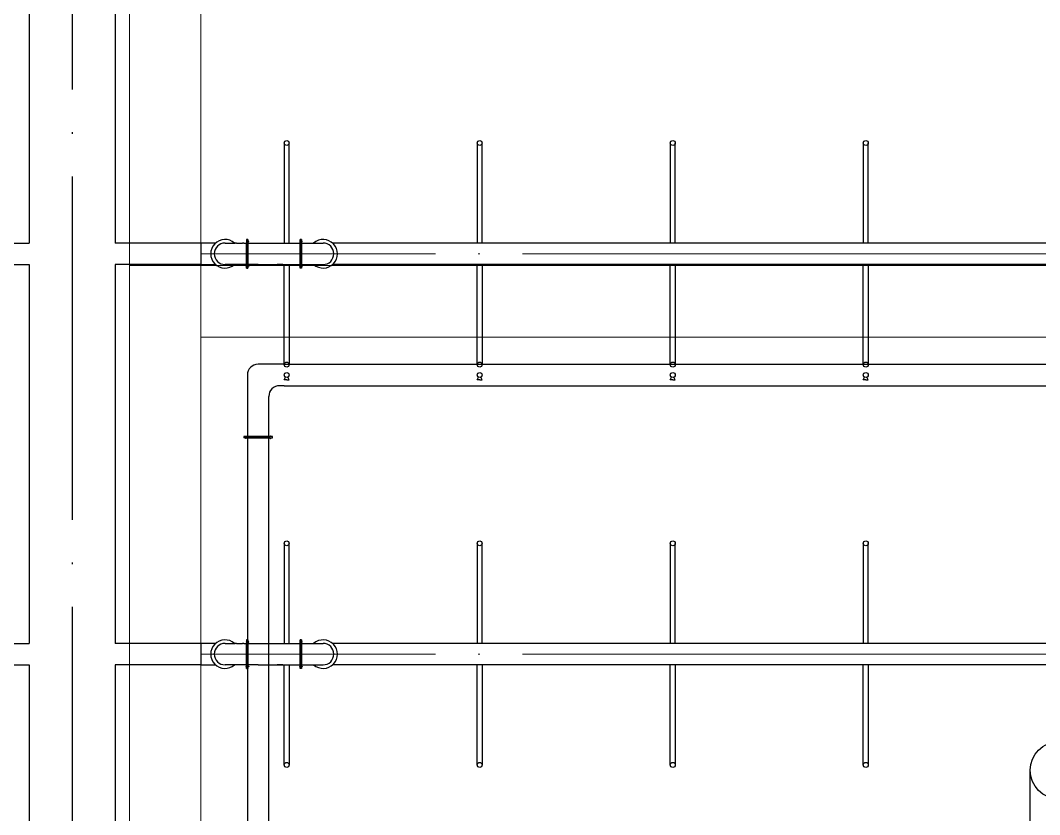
# Model space of a CAD drawing. Header units: millimetres. Extents: x 279 to 2876, y -494 to 1800.
# Drawn here: x 2728.3 to 2799.6, y 869.9 to 925.5 of the extents above; entities that cross this region are included whole.
import ezdxf

# ---------------------------------------------------------------- set-up
doc = ezdxf.new("R2010")
doc.units = ezdxf.units.MM
doc.linetypes.add('ACAD_ISO04W100', pattern=[30, 24, -3, 0, -3])
doc.layers.add('图层1', color=1, linetype='Continuous', lineweight=25, plot=False)
doc.layers.add('图层2', color=5, linetype='Continuous', lineweight=25, plot=False)

msp = doc.modelspace()

# ---------------------------------------------------------------- linework, layer by layer
at = {"linetype": 'ACAD_ISO04W100'}
msp.add_line((2731.89466, 1095.16504), (2731.89466, 822.16504), dxfattribs=at)
msp.add_line((2731.89466, 1095.16504), (2731.89466, 822.16504), dxfattribs=at)
at = {"lineweight": 0}
for p, q in [((2735.8947, 845.16504), (2735.8947, 1095.16504)), ((2735.8947, 845.16504), (2735.8947, 1095.16504)), ((2740.8947, 840.16504), (2740.8947, 1080.16504)), ((2735.8947, 908.34074), (2735.8947, 903.34074)), ((2735.8947, 856.70646), (2735.8947, 908.34074)), ((2735.8947, 908.34074), (2865.8947, 908.34074)), ((2860.8947, 903.34074), (2740.8947, 903.34074)), ((2740.8947, 903.34074), (2740.8947, 856.70646))]:
    msp.add_line(p, q, dxfattribs=at)
at = {"linetype": 'ACAD_ISO04W100', "lineweight": 0}
for p, q in [((2787.3947, 909.16504), (2740.8947, 909.16504)), ((2787.3947, 909.16504), (2860.8947, 909.16504)), ((2787.3947, 881.16504), (2740.8947, 881.16504)), ((2787.3947, 881.16504), (2860.8947, 881.16504))]:
    msp.add_line(p, q, dxfattribs=at)
msp.add_line((2798.8947, 867.34074), (2798.8947, 873.04074))
msp.add_circle((2800.8947, 873.04074), 2)
at = {"layer": '图层1'}
for p, q in [((2740.8947, 909.91504), (2740.8947, 908.41504)), ((2741.8947, 909.91504), (2740.8947, 909.91504)), ((2741.92309, 909.91504), (2741.8947, 909.91504)), ((2742.58453, 909.91504), (2743.2947, 909.91504)), ((2743.3947, 909.91504), (2743.2947, 909.91504)), ((2743.3947, 909.91504), (2743.7947, 909.91504)), ((2743.8947, 909.91504), (2743.7947, 909.91504)), ((2743.8947, 909.91504), (2744.4947, 909.91504)), ((2744.08959, 910.03504), (2744.06959, 910.03504)), ((2744.06959, 910.03504), (2744.06959, 910.01504)), ((2744.06959, 910.01504), (2744.08959, 910.01504)), ((2744.18959, 910.16504), (2744.08959, 910.16504)), ((2744.08959, 910.16504), (2744.08959, 909.91504)), ((2744.08959, 910.16504), (2744.08959, 908.16364)), ((2744.18959, 910.16504), (2744.08959, 910.16504)), ((2744.08959, 908.41504), (2744.08959, 909.91504)), ((2744.18959, 909.91504), (2744.18959, 910.16504)), ((2744.18959, 910.16504), (2744.18959, 908.16364)), ((2744.20459, 910.03504), (2744.18959, 910.03504)), ((2744.18959, 910.01504), (2744.20459, 910.01504)), ((2744.18959, 910.01504), (2744.18959, 909.91504)), ((2744.18959, 908.16504), (2744.18959, 909.91504)), ((2744.21459, 910.05504), (2744.20459, 910.05504)), ((2744.20459, 910.05504), (2744.20459, 910.03504)), ((2744.20459, 910.01504), (2744.20459, 910.03504)), ((2744.20459, 909.99504), (2744.20459, 910.01504)), ((2744.21459, 909.99504), (2744.20459, 909.99504)), ((2744.21459, 910.03504), (2744.21459, 910.05504)), ((2744.23959, 910.03504), (2744.21459, 910.03504)), ((2744.21459, 910.03504), (2744.21459, 910.01504)), ((2744.21459, 910.01504), (2744.23959, 910.01504)), ((2744.21459, 910.01504), (2744.21459, 909.99504)), ((2744.23959, 910.01504), (2744.23959, 910.03504)), ((2744.4947, 909.91504), (2744.8947, 909.91504)), ((2744.8947, 909.91504), (2749.44194, 909.91504)), ((2747.83504, 910.03504), (2747.81504, 910.03504)), ((2747.81504, 910.03504), (2747.81504, 910.01504)), ((2747.81504, 910.01504), (2747.83504, 910.01504)), ((2747.83504, 910.01504), (2747.83504, 910.16504)), ((2747.83504, 910.16504), (2747.93504, 910.16504)), ((2747.83504, 910.16504), (2747.83504, 908.16364)), ((2747.93504, 910.16504), (2747.83504, 910.16504)), ((2747.83504, 909.91504), (2747.83504, 910.01504)), ((2747.83504, 908.16504), (2747.83504, 909.91504)), ((2747.93504, 910.16504), (2747.93504, 908.45633)), ((2747.93504, 910.16504), (2747.93504, 908.16364)), ((2747.95004, 910.03504), (2747.93504, 910.03504)), ((2747.93504, 910.01504), (2747.95004, 910.01504)), ((2747.93504, 910.01504), (2747.93504, 909.91504)), ((2747.96004, 910.05504), (2747.95004, 910.05504)), ((2747.95004, 910.05504), (2747.95004, 910.03504)), ((2747.95004, 910.01504), (2747.95004, 910.03504)), ((2747.95004, 909.99504), (2747.95004, 910.01504)), ((2747.96004, 909.99504), (2747.95004, 909.99504)), ((2747.96004, 910.03504), (2747.96004, 910.05504)), ((2747.98504, 910.03504), (2747.96004, 910.03504)), ((2747.96004, 910.03504), (2747.96004, 910.01504)), ((2747.96004, 910.01504), (2747.98504, 910.01504)), ((2747.96004, 910.01504), (2747.96004, 909.99504)), ((2747.98504, 910.01504), (2747.98504, 910.03504)), ((2740.8947, 908.41504), (2741.8947, 908.41504)), ((2741.8947, 908.41504), (2741.92309, 908.41504)), ((2743.2947, 908.41504), (2742.5947, 908.41504)), ((2743.3947, 908.41504), (2743.2947, 908.41504)), ((2743.7947, 908.41504), (2743.3947, 908.41504)), ((2743.8947, 908.41504), (2743.7947, 908.41504)), ((2744.4947, 908.41504), (2743.8947, 908.41504)), ((2744.06959, 908.29364), (2744.06959, 908.31364)), ((2744.06959, 908.31364), (2744.08959, 908.31364)), ((2744.08959, 908.29364), (2744.06959, 908.29364)), ((2744.08959, 908.41504), (2744.08959, 908.16504)), ((2744.08959, 908.16504), (2744.08959, 908.41504)), ((2744.18959, 908.41504), (2744.18959, 908.16504)), ((2744.18959, 908.31364), (2744.20459, 908.31364)), ((2744.20459, 908.29364), (2744.18959, 908.29364)), ((2744.21459, 908.33364), (2744.20459, 908.33364)), ((2744.20459, 908.33364), (2744.20459, 908.31364)), ((2744.20459, 908.31364), (2744.20459, 908.29364)), ((2744.20459, 908.27364), (2744.20459, 908.29364)), ((2744.21459, 908.27364), (2744.20459, 908.27364)), ((2744.21459, 908.31364), (2744.21459, 908.33364)), ((2744.21459, 908.31364), (2744.23959, 908.31364)), ((2744.21459, 908.29364), (2744.21459, 908.31364)), ((2744.23959, 908.29364), (2744.21459, 908.29364)), ((2744.21459, 908.29364), (2744.21459, 908.27364)), ((2744.23959, 908.31364), (2744.23959, 908.29364)), ((2744.8947, 908.41504), (2744.4947, 908.41504)), ((2744.8947, 908.41504), (2749.44194, 908.41504)), ((2747.81504, 908.29364), (2747.81504, 908.31364)), ((2747.81504, 908.31364), (2747.83504, 908.31364)), ((2747.83504, 908.29364), (2747.81504, 908.29364)), ((2747.93504, 908.45633), (2747.93504, 908.41504)), ((2747.93504, 908.41504), (2747.93504, 908.16504)), ((2747.93504, 908.31364), (2747.95004, 908.31364)), ((2747.95004, 908.29364), (2747.93504, 908.29364)), ((2747.96004, 908.33364), (2747.95004, 908.33364)), ((2747.95004, 908.33364), (2747.95004, 908.31364)), ((2747.95004, 908.31364), (2747.95004, 908.29364)), ((2747.95004, 908.27364), (2747.95004, 908.29364)), ((2747.96004, 908.27364), (2747.95004, 908.27364)), ((2747.96004, 908.31364), (2747.96004, 908.33364)), ((2747.96004, 908.31364), (2747.98504, 908.31364)), ((2747.96004, 908.29364), (2747.96004, 908.31364)), ((2747.98504, 908.29364), (2747.96004, 908.29364)), ((2747.96004, 908.29364), (2747.96004, 908.27364)), ((2747.98504, 908.31364), (2747.98504, 908.29364)), ((2744.08959, 908.16504), (2744.18959, 908.16504)), ((2744.18959, 908.16504), (2744.08959, 908.16504)), ((2744.18959, 908.16364), (2744.08959, 908.16364)), ((2747.93504, 908.16504), (2747.83504, 908.16504)), ((2747.93504, 908.16364), (2747.83504, 908.16364)), ((2744.0447, 896.3894), (2743.8947, 896.3894)), ((2743.8947, 896.3894), (2743.8947, 896.2894)), ((2744.0447, 896.2894), (2743.8947, 896.2894)), ((2744.0047, 896.2644), (2744.0047, 896.2744)), ((2744.0047, 896.2744), (2744.0247, 896.2744)), ((2744.0247, 896.2644), (2744.0047, 896.2644)), ((2744.0247, 896.3894), (2744.0247, 896.4094)), ((2744.0247, 896.4094), (2744.0447, 896.4094)), ((2744.0247, 896.2744), (2744.0247, 896.2894)), ((2744.0447, 896.2744), (2744.0247, 896.2744)), ((2744.0247, 896.2394), (2744.0247, 896.2644)), ((2744.0247, 896.2644), (2744.0447, 896.2644)), ((2744.0447, 896.2394), (2744.0247, 896.2394)), ((2744.0447, 896.4094), (2744.0447, 896.3894)), ((2744.0447, 896.3894), (2744.1447, 896.3894)), ((2744.0447, 896.3894), (2745.7447, 896.3894)), ((2744.1447, 896.2894), (2744.0447, 896.2894)), ((2745.7447, 896.2894), (2744.0447, 896.2894)), ((2744.0447, 896.2894), (2744.0447, 896.2744)), ((2744.0447, 896.2894), (2744.1447, 896.2894)), ((2744.0647, 896.2744), (2744.0447, 896.2744)), ((2744.0447, 896.2644), (2744.0447, 896.2394)), ((2744.0447, 896.2644), (2744.0647, 896.2644)), ((2744.0647, 896.2644), (2744.0647, 896.2744)), ((2744.1447, 896.3894), (2745.7447, 896.3894)), ((2745.6447, 896.2894), (2744.1447, 896.2894)), ((2744.1447, 896.2894), (2745.6447, 896.2894)), ((2745.6447, 896.2894), (2745.7447, 896.2894)), ((2745.7247, 896.2644), (2745.7247, 896.2744)), ((2745.7247, 896.2744), (2745.7447, 896.2744)), ((2745.7447, 896.2644), (2745.7247, 896.2644)), ((2745.7647, 896.4094), (2745.7447, 896.4094)), ((2745.7447, 896.4094), (2745.7447, 896.3894)), ((2745.8947, 896.3894), (2745.7447, 896.3894)), ((2745.7447, 896.2894), (2745.8947, 896.2894)), ((2745.7447, 896.2894), (2745.7447, 896.2744)), ((2745.7447, 896.2744), (2745.7647, 896.2744)), ((2745.7447, 896.2644), (2745.7447, 896.2394)), ((2745.7647, 896.2644), (2745.7447, 896.2644)), ((2745.7447, 896.2394), (2745.7647, 896.2394)), ((2745.7647, 896.3894), (2745.7647, 896.4094)), ((2745.7647, 896.2744), (2745.7647, 896.2894)), ((2745.7847, 896.2744), (2745.7647, 896.2744)), ((2745.7647, 896.2394), (2745.7647, 896.2644)), ((2745.7647, 896.2644), (2745.7847, 896.2644)), ((2745.7847, 896.2644), (2745.7847, 896.2744)), ((2745.8947, 896.2894), (2745.8947, 896.3894)), ((2740.8947, 881.91504), (2740.8947, 880.41504)), ((2741.8947, 881.91504), (2740.8947, 881.91504)), ((2741.92309, 881.91504), (2741.8947, 881.91504)), ((2742.58453, 881.91504), (2743.2947, 881.91504)), ((2743.3947, 881.91504), (2743.2947, 881.91504)), ((2743.3947, 881.91504), (2743.7947, 881.91504)), ((2743.8947, 881.91504), (2743.7947, 881.91504)), ((2743.8947, 881.91504), (2744.4947, 881.91504)), ((2744.08959, 882.03504), (2744.06959, 882.03504)), ((2744.06959, 882.03504), (2744.06959, 882.01504)), ((2744.06959, 882.01504), (2744.08959, 882.01504)), ((2744.18959, 882.16504), (2744.08959, 882.16504)), ((2744.08959, 882.16504), (2744.08959, 881.91504)), ((2744.08959, 882.16504), (2744.08959, 880.16364)), ((2744.18959, 882.16504), (2744.08959, 882.16504)), ((2744.08959, 880.41504), (2744.08959, 881.91504)), ((2744.18959, 881.91504), (2744.18959, 882.16504)), ((2744.18959, 882.16504), (2744.18959, 880.16364)), ((2744.20459, 882.03504), (2744.18959, 882.03504)), ((2744.18959, 882.01504), (2744.20459, 882.01504)), ((2744.18959, 882.01504), (2744.18959, 881.91504)), ((2744.18959, 880.16504), (2744.18959, 881.91504)), ((2744.21459, 882.05504), (2744.20459, 882.05504)), ((2744.20459, 882.05504), (2744.20459, 882.03504)), ((2744.20459, 882.01504), (2744.20459, 882.03504)), ((2744.20459, 881.99504), (2744.20459, 882.01504)), ((2744.21459, 881.99504), (2744.20459, 881.99504)), ((2744.21459, 882.03504), (2744.21459, 882.05504)), ((2744.23959, 882.03504), (2744.21459, 882.03504)), ((2744.21459, 882.03504), (2744.21459, 882.01504)), ((2744.21459, 882.01504), (2744.23959, 882.01504)), ((2744.21459, 882.01504), (2744.21459, 881.99504)), ((2744.23959, 882.01504), (2744.23959, 882.03504)), ((2744.4947, 881.91504), (2744.8947, 881.91504)), ((2744.8947, 881.91504), (2749.44194, 881.91504)), ((2747.83504, 882.03504), (2747.81504, 882.03504)), ((2747.81504, 882.03504), (2747.81504, 882.01504)), ((2747.81504, 882.01504), (2747.83504, 882.01504)), ((2747.83504, 882.01504), (2747.83504, 882.16504)), ((2747.83504, 882.16504), (2747.93504, 882.16504)), ((2747.83504, 882.16504), (2747.83504, 880.16364)), ((2747.93504, 882.16504), (2747.83504, 882.16504)), ((2747.83504, 881.91504), (2747.83504, 882.01504)), ((2747.83504, 880.16504), (2747.83504, 881.91504)), ((2747.93504, 882.16504), (2747.93504, 880.45633)), ((2747.93504, 882.16504), (2747.93504, 880.16364)), ((2747.95004, 882.03504), (2747.93504, 882.03504)), ((2747.93504, 882.01504), (2747.95004, 882.01504)), ((2747.93504, 882.01504), (2747.93504, 881.91504)), ((2747.96004, 882.05504), (2747.95004, 882.05504)), ((2747.95004, 882.05504), (2747.95004, 882.03504)), ((2747.95004, 882.01504), (2747.95004, 882.03504)), ((2747.95004, 881.99504), (2747.95004, 882.01504)), ((2747.96004, 881.99504), (2747.95004, 881.99504)), ((2747.96004, 882.03504), (2747.96004, 882.05504)), ((2747.98504, 882.03504), (2747.96004, 882.03504)), ((2747.96004, 882.03504), (2747.96004, 882.01504)), ((2747.96004, 882.01504), (2747.98504, 882.01504)), ((2747.96004, 882.01504), (2747.96004, 881.99504)), ((2747.98504, 882.01504), (2747.98504, 882.03504)), ((2747.93504, 880.45633), (2747.93504, 880.41504)), ((2740.8947, 880.41504), (2741.8947, 880.41504)), ((2741.8947, 880.41504), (2741.92309, 880.41504)), ((2743.2947, 880.41504), (2742.5947, 880.41504)), ((2743.3947, 880.41504), (2743.2947, 880.41504)), ((2743.7947, 880.41504), (2743.3947, 880.41504)), ((2743.8947, 880.41504), (2743.7947, 880.41504)), ((2744.4947, 880.41504), (2743.8947, 880.41504)), ((2744.06959, 880.29364), (2744.06959, 880.31364)), ((2744.06959, 880.31364), (2744.08959, 880.31364)), ((2744.08959, 880.29364), (2744.06959, 880.29364)), ((2744.08959, 880.41504), (2744.08959, 880.16504)), ((2744.08959, 880.16504), (2744.08959, 880.41504)), ((2744.08959, 880.16504), (2744.18959, 880.16504)), ((2744.18959, 880.16504), (2744.08959, 880.16504)), ((2744.18959, 880.16364), (2744.08959, 880.16364)), ((2744.18959, 880.41504), (2744.18959, 880.16504)), ((2744.18959, 880.31364), (2744.20459, 880.31364)), ((2744.20459, 880.29364), (2744.18959, 880.29364)), ((2744.21459, 880.33364), (2744.20459, 880.33364)), ((2744.20459, 880.33364), (2744.20459, 880.31364)), ((2744.20459, 880.31364), (2744.20459, 880.29364)), ((2744.20459, 880.27364), (2744.20459, 880.29364)), ((2744.21459, 880.27364), (2744.20459, 880.27364)), ((2744.21459, 880.31364), (2744.21459, 880.33364)), ((2744.21459, 880.31364), (2744.23959, 880.31364)), ((2744.21459, 880.29364), (2744.21459, 880.31364)), ((2744.23959, 880.29364), (2744.21459, 880.29364)), ((2744.21459, 880.29364), (2744.21459, 880.27364)), ((2744.23959, 880.31364), (2744.23959, 880.29364)), ((2744.8947, 880.41504), (2744.4947, 880.41504)), ((2744.8947, 880.41504), (2749.44194, 880.41504)), ((2747.81504, 880.29364), (2747.81504, 880.31364)), ((2747.81504, 880.31364), (2747.83504, 880.31364)), ((2747.83504, 880.29364), (2747.81504, 880.29364)), ((2747.93504, 880.16504), (2747.83504, 880.16504)), ((2747.93504, 880.16364), (2747.83504, 880.16364)), ((2747.93504, 880.41504), (2747.93504, 880.16504)), ((2747.93504, 880.31364), (2747.95004, 880.31364)), ((2747.95004, 880.29364), (2747.93504, 880.29364)), ((2747.96004, 880.33364), (2747.95004, 880.33364)), ((2747.95004, 880.33364), (2747.95004, 880.31364)), ((2747.95004, 880.31364), (2747.95004, 880.29364)), ((2747.95004, 880.27364), (2747.95004, 880.29364)), ((2747.96004, 880.27364), (2747.95004, 880.27364)), ((2747.96004, 880.31364), (2747.96004, 880.33364)), ((2747.96004, 880.31364), (2747.98504, 880.31364)), ((2747.96004, 880.29364), (2747.96004, 880.31364)), ((2747.98504, 880.29364), (2747.96004, 880.29364)), ((2747.96004, 880.29364), (2747.96004, 880.27364)), ((2747.98504, 880.31364), (2747.98504, 880.29364))]:
    msp.add_line(p, q, dxfattribs=at)
for centre, radius, start, end in [((2742.58453, 909.16504), 1, 48.5903779, 311.4096221), ((2742.58453, 909.16504), 0.75, 90, 270), ((2749.44194, 909.16504), 1, 228.5903779, 131.4096221), ((2749.44194, 909.16504), 0.75, 270, 90), ((2742.58453, 881.16504), 1, 48.5903779, 311.4096221), ((2742.58453, 881.16504), 0.75, 90, 270), ((2749.44194, 881.16504), 1, 228.5903779, 131.4096221), ((2749.44194, 881.16504), 0.75, 270, 90)]:
    msp.add_arc(centre, radius, start, end, dxfattribs=at)
at = {"layer": '图层2'}
for p, q in [((2728.89466, 936.41504), (2728.89466, 909.91504)), ((2728.89466, 936.41504), (2728.89466, 909.91504)), ((2728.89466, 936.41504), (2728.89466, 909.91504)), ((2728.89466, 936.41504), (2728.89466, 909.91504)), ((2734.89466, 936.41504), (2734.89466, 909.91504)), ((2734.89466, 936.41504), (2734.89466, 909.91504)), ((2734.89466, 936.41504), (2734.89466, 909.91504)), ((2734.89466, 936.41504), (2734.89466, 909.91504)), ((2746.7197, 916.91504), (2746.7197, 909.91504)), ((2747.0697, 909.91504), (2747.0697, 916.91504)), ((2760.2197, 916.91504), (2760.2197, 909.91504)), ((2760.2197, 916.91504), (2760.2197, 909.91504)), ((2760.5697, 909.91504), (2760.5697, 916.91504)), ((2760.5697, 909.91504), (2760.5697, 916.91504)), ((2773.7197, 916.91504), (2773.7197, 909.91504)), ((2774.0697, 909.91504), (2774.0697, 916.91504)), ((2787.2197, 916.91504), (2787.2197, 909.91504)), ((2787.5697, 909.91504), (2787.5697, 916.91504)), ((2722.89462, 909.91504), (2728.89466, 909.91504)), ((2740.8947, 909.91504), (2734.89466, 909.91504)), ((2860.0697, 909.91504), (2750.10338, 909.91504)), ((2722.89462, 908.41504), (2728.89466, 908.41504)), ((2728.89466, 908.41504), (2728.89466, 881.91504)), ((2728.89466, 908.41504), (2728.89466, 881.91504)), ((2728.89466, 908.41504), (2728.89466, 881.91504)), ((2728.89466, 908.41504), (2728.89466, 881.91504)), ((2734.89466, 908.41504), (2734.89466, 881.91504)), ((2740.8947, 908.41504), (2734.89466, 908.41504)), ((2734.89466, 908.41504), (2734.89466, 881.91504)), ((2734.89466, 908.41504), (2734.89466, 881.91504)), ((2734.89466, 908.41504), (2734.89466, 881.91504)), ((2746.6197, 908.41504), (2746.2197, 908.41504)), ((2746.7197, 901.41504), (2746.7197, 908.41504)), ((2747.0697, 908.41504), (2747.0697, 901.41504)), ((2860.0697, 908.41504), (2750.10338, 908.41504)), ((2760.2197, 901.41504), (2760.2197, 908.41504)), ((2760.2197, 901.41504), (2760.2197, 908.41504)), ((2760.5697, 908.41504), (2760.5697, 901.41504)), ((2760.5697, 908.41504), (2760.5697, 901.41504)), ((2773.7197, 901.41504), (2773.7197, 908.41504)), ((2774.0697, 908.41504), (2774.0697, 901.41504)), ((2787.2197, 901.41504), (2787.2197, 908.41504)), ((2787.5697, 908.41504), (2787.5697, 901.41504)), ((2745.6447, 901.44074), (2744.8947, 901.44074)), ((2746.7197, 901.44074), (2745.6447, 901.44074)), ((2746.7197, 901.44074), (2860.0697, 901.44074)), ((2744.1447, 900.69074), (2744.1447, 896.3894)), ((2746.7197, 900.34074), (2746.81644, 900.53422)), ((2747.0697, 900.34074), (2746.97296, 900.53422)), ((2760.2197, 900.34074), (2760.31644, 900.53422)), ((2760.5697, 900.34074), (2760.47296, 900.53422)), ((2773.7197, 900.34074), (2773.81644, 900.53422)), ((2774.0697, 900.34074), (2773.97296, 900.53422)), ((2787.2197, 900.34074), (2787.31644, 900.53422)), ((2787.5697, 900.34074), (2787.47296, 900.53422)), ((2746.7197, 899.94074), (2746.3947, 899.94074)), ((2746.8947, 900.34074), (2746.7197, 900.34074)), ((2746.7197, 899.94074), (2860.0697, 899.94074)), ((2746.8947, 900.34074), (2747.0697, 900.34074)), ((2760.3947, 900.34074), (2760.2197, 900.34074)), ((2760.3947, 900.34074), (2760.5697, 900.34074)), ((2773.8947, 900.34074), (2773.7197, 900.34074)), ((2773.8947, 900.34074), (2774.0697, 900.34074)), ((2787.3947, 900.34074), (2787.2197, 900.34074)), ((2787.3947, 900.34074), (2787.5697, 900.34074)), ((2745.6447, 896.3894), (2745.6447, 899.19074)), ((2745.7447, 896.3894), (2744.0447, 896.3894)), ((2744.1447, 896.3894), (2744.0447, 896.3894)), ((2744.0447, 896.2894), (2745.6447, 896.2894)), ((2744.1447, 896.2894), (2744.1447, 868.26236)), ((2745.6447, 868.8445), (2745.6447, 896.2894)), ((2745.6447, 896.2894), (2745.7447, 896.2894)), ((2746.7197, 888.91504), (2746.7197, 881.91504)), ((2747.0697, 881.91504), (2747.0697, 888.91504)), ((2760.2197, 888.91504), (2760.2197, 881.91504)), ((2760.2197, 888.91504), (2760.2197, 881.91504)), ((2760.5697, 881.91504), (2760.5697, 888.91504)), ((2760.5697, 881.91504), (2760.5697, 888.91504)), ((2773.7197, 888.91504), (2773.7197, 881.91504)), ((2774.0697, 881.91504), (2774.0697, 888.91504)), ((2787.2197, 888.91504), (2787.2197, 881.91504)), ((2787.5697, 881.91504), (2787.5697, 888.91504)), ((2722.89462, 881.91504), (2728.89466, 881.91504)), ((2740.8947, 881.91504), (2734.89466, 881.91504)), ((2860.0697, 881.91504), (2750.10338, 881.91504)), ((2722.89462, 880.41504), (2728.89466, 880.41504)), ((2728.89466, 880.41504), (2728.89466, 853.91504)), ((2728.89466, 880.41504), (2728.89466, 853.91504)), ((2728.89466, 880.41504), (2728.89466, 853.91504)), ((2728.89466, 880.41504), (2728.89466, 853.91504)), ((2734.89466, 880.41504), (2734.89466, 853.91504)), ((2740.8947, 880.41504), (2734.89466, 880.41504)), ((2734.89466, 880.41504), (2734.89466, 853.91504)), ((2734.89466, 880.41504), (2734.89466, 853.91504)), ((2734.89466, 880.41504), (2734.89466, 853.91504)), ((2746.6197, 880.41504), (2746.2197, 880.41504)), ((2746.7197, 873.41504), (2746.7197, 880.41504)), ((2747.0697, 880.41504), (2747.0697, 873.41504)), ((2860.0697, 880.41504), (2750.10338, 880.41504)), ((2760.2197, 873.41504), (2760.2197, 880.41504)), ((2760.2197, 873.41504), (2760.2197, 880.41504)), ((2760.5697, 880.41504), (2760.5697, 873.41504)), ((2760.5697, 880.41504), (2760.5697, 873.41504)), ((2773.7197, 873.41504), (2773.7197, 880.41504)), ((2774.0697, 880.41504), (2774.0697, 873.41504)), ((2787.2197, 873.41504), (2787.2197, 880.41504)), ((2787.5697, 880.41504), (2787.5697, 873.41504))]:
    msp.add_line(p, q, dxfattribs=at)
for centre in [(2746.8947, 916.91504), (2746.8947, 916.91504), (2760.3947, 916.91504), (2760.3947, 916.91504), (2773.8947, 916.91504), (2787.3947, 916.91504), (2746.8947, 901.41504), (2760.3947, 901.41504), (2760.3947, 901.41504), (2773.8947, 901.41504), (2787.3947, 901.41504), (2746.8947, 900.69074), (2760.3947, 900.69074), (2773.8947, 900.69074), (2787.3947, 900.69074), (2746.8947, 888.91504), (2746.8947, 888.91504), (2760.3947, 888.91504), (2760.3947, 888.91504), (2773.8947, 888.91504), (2787.3947, 888.91504), (2746.8947, 873.41504), (2760.3947, 873.41504), (2760.3947, 873.41504), (2773.8947, 873.41504), (2787.3947, 873.41504)]:
    msp.add_circle(centre, 0.175, dxfattribs=at)
for centre in [(2744.8947, 900.69074), (2746.3947, 899.19074)]:
    msp.add_arc(centre, 0.75, 90, 180, dxfattribs=at)

doc.saveas('drawing.dxf')
